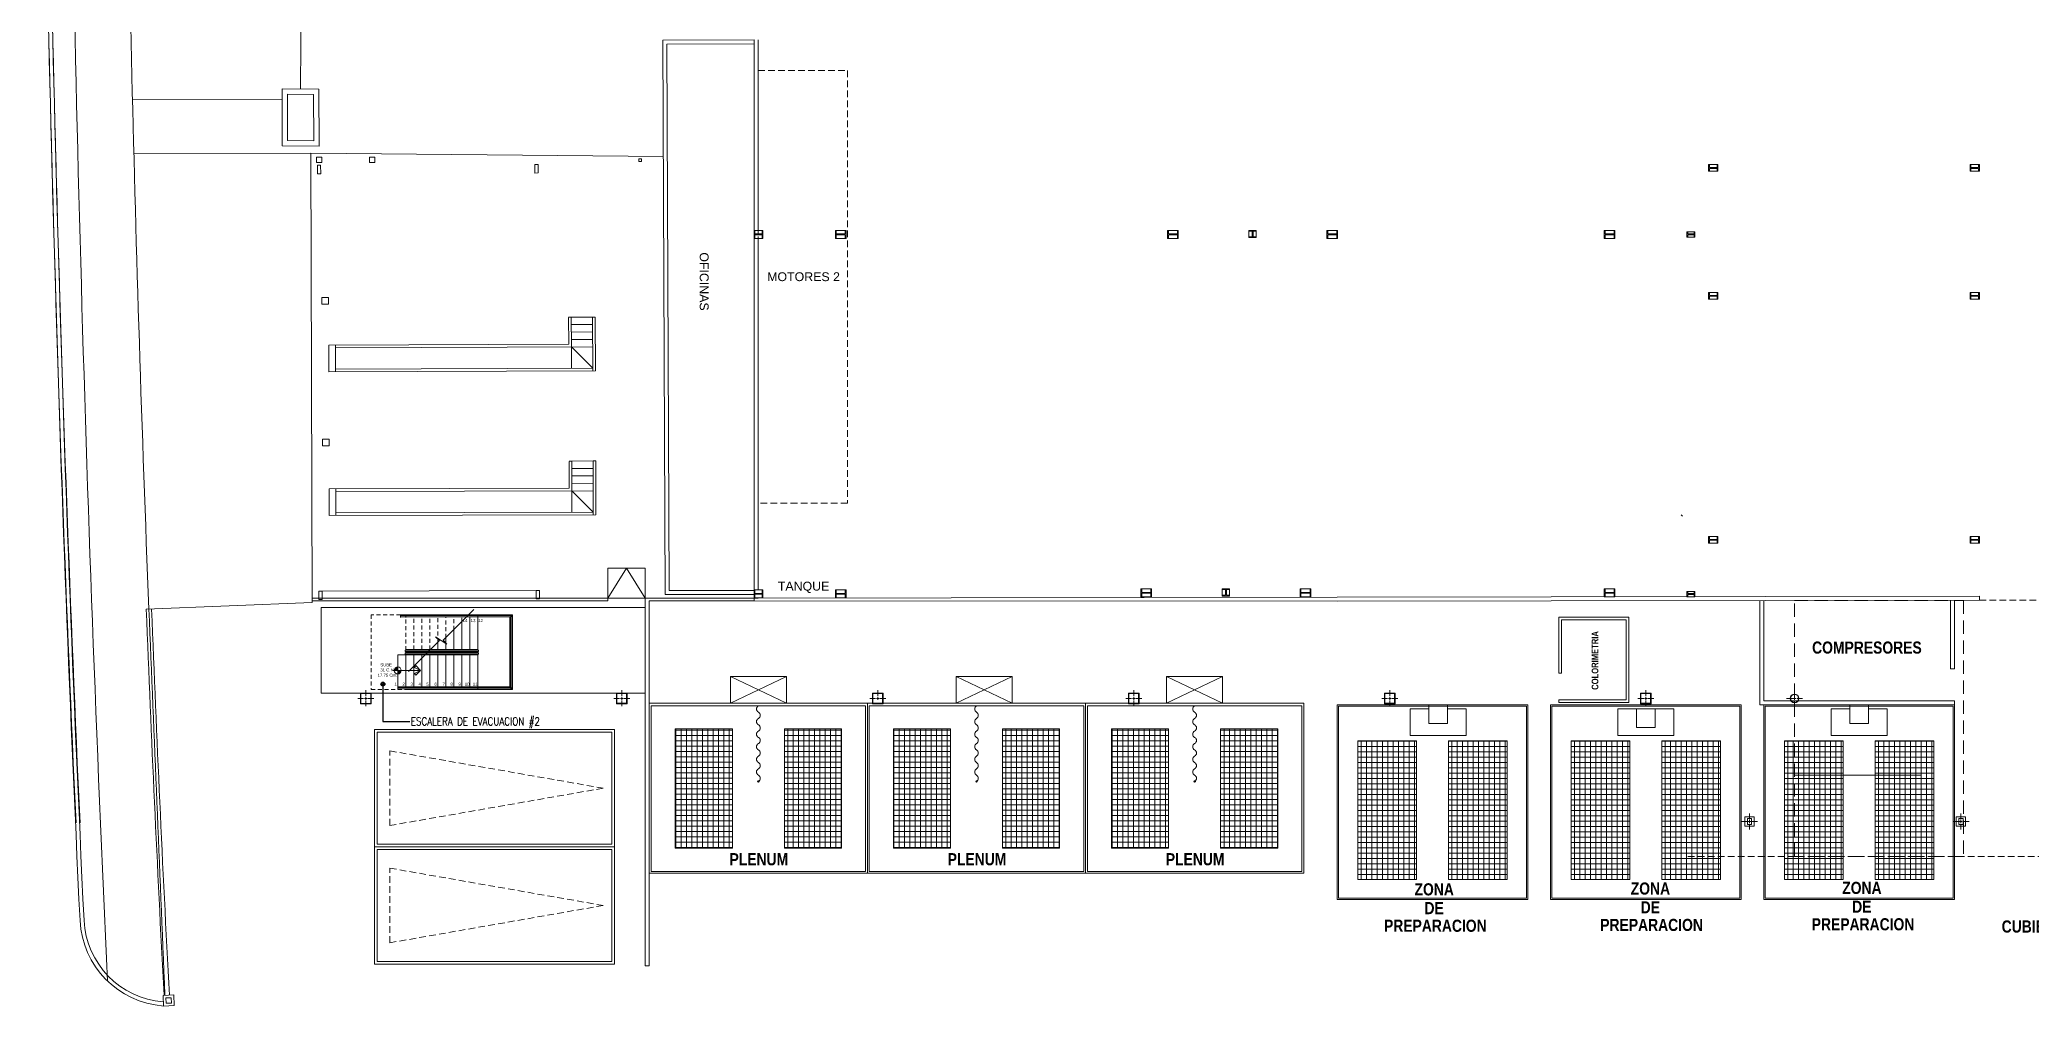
# Model space of a CAD drawing. Header units: millimetres. Extents: x 1010 to 1494, y -119 to 564.
# Drawn here: x 1047.5 to 1122.1, y 442.7 to 478.9 of the extents above; entities that cross this region are included whole.
import ezdxf
from ezdxf.enums import TextEntityAlignment as Align

# ---------------------------------------------------------------- set-up
doc = ezdxf.new("R2010")
doc.units = ezdxf.units.MM
doc.linetypes.add('HIDDEN', pattern=[0.375, 0.25, -0.125])
doc.layers.get('0').update_dxf_attribs({"lineweight": 9})
for name, color, linetype, lineweight in [('10', 7, 'Continuous', 9), ('20', 6, 'Continuous', 9), ('30', 4, 'Continuous', 9), ('40', 3, 'Continuous', 9), ('50', 2, 'Continuous', 9), ('80', 1, 'Continuous', 9), ('Columna', 6, 'Continuous', 9), ('Columna metalica', 150, 'Continuous', 9), ('EST', 1, 'Continuous', 9), ('Estructura', 170, 'Continuous', 9), ('Malla', 7, 'FENCELINE1', 9), ('MRC', 2, 'Continuous', 9), ('Piso', 250, 'Continuous', 9), ('Puerta', 32, 'Continuous', 9), ('PYV', 6, 'Continuous', 9), ('TX3', 6, 'Continuous', 9)]:
    doc.layers.add(name, color=color, linetype=linetype, lineweight=lineweight)
doc.styles.add('DING', font='romans.shx', dxfattribs={"width": 0.8})
doc.styles.add('SUB', font='ARIALNB.TTF', dxfattribs={"oblique": 30})
doc.styles.add('SWISS', font='swiss.ttf')
doc.linetypes.add('FENCELINE1', pattern='A,0.25,-0.1,[133,ltypeshp.shx,S=0.1,R=0,X=-0.1,Y=0],-0.1,1', length=1.45)
doc.dimstyles.new('DIM', dxfattribs={"dimscale": 0.15, "dimtxt": 2, "dimasz": 1, "dimexe": 1, "dimexo": 3, "dimgap": 0.25, "dimtad": 1, "dimtih": 1, "dimtoh": 1, "dimzin": 0, "dimdsep": 46, "dimtxsty": 'DING', "dimblk": 'OBLIQUE', "dimcen": 1, "dimdle": 1, "dimadec": 0, "dimazin": 0, "dimtfac": 1, "dimtmove": 0, "dimatfit": 0, "dimldrblk": 'ORIGIN2', "dimfxl": 1, "dimtolj": 1, "dimtzin": 0, "dimarcsym": 0})
pattern_1 = [(180, (1187.41812, 414.41219), (-2e-17, -0.2), []), (270, (1187.41812, 414.41219), (0.2, -4e-17), [])]
pattern_2 = [(180, (1195.4165, 414.41219), (-2e-17, -0.2), []), (270, (1195.4165, 414.41219), (0.2, -4e-17), [])]
pattern_3 = [(180, (1203.4144, 414.41219), (-2e-17, -0.2), []), (270, (1203.4144, 414.41219), (0.2, -4e-17), [])]

# ---------------------------------------------------------------- blocks, each defined once
blk = doc.blocks.new('_Oblique')
at = {"color": 0, "linetype": 'ByBlock', "lineweight": -2}
blk.add_line((-0.5, -0.5), (0.5, 0.5), dxfattribs=at)
blk = doc.blocks.new('_Origin2')
at = {"color": 0, "linetype": 'ByBlock', "lineweight": -2}
blk.add_line((-0.5, 0), (-1, 0), dxfattribs=at)
for radius in [0.5, 0.25]:
    blk.add_circle((0, 0), radius, dxfattribs=at)

msp = doc.modelspace()

# ---------------------------------------------------------------- hatches: boundary and pattern name
at = {"transparency": 33554534}
h = msp.add_hatch(color=7, dxfattribs=at)
h.dxf.hatch_style = 1
h.paths.add_polyline_path([(1060.89004, 455.40474), (1060.89004, 455.27243), (1060.75773, 455.27243, -0.41421072)])
h.paths.add_polyline_path([(1060.89004, 455.27243), (1061.02235, 455.27243, -0.41421072), (1060.89004, 455.14012)])
at = {"layer": '20', "transparency": 33554687}
h = msp.add_hatch(dxfattribs=at)
h.set_pattern_fill('ANGLE', color=2)
h.set_pattern_definition([(0, (-346.9254, 402.441), (0, 6.985), [5.08, -1.905]), (90, (-346.9254, 402.441), (-6.985, 4e-16), [5.08, -1.905])])
h.paths.add_polyline_path([(1113.27004, 457.89518), (1119.60265, 457.89518), (1119.60265, 448.28603), (1113.27004, 448.28603)])
h = msp.add_hatch(dxfattribs=at)
h.set_pattern_fill('_USER', color=256, scale=0.2, double=1, pattern_type=0)
h.set_pattern_definition([(0, (967.71797, 429.23328), (0, 0.2), []), (90, (967.71797, 429.23328), (-0.2, 1e-17), [])])
h.paths.add_polyline_path([(1071.2978, 453.07757), (1071.2978, 448.59757), (1073.4378, 448.59757), (1073.4378, 453.07757)])
h.paths.add_polyline_path([(1075.3878, 453.07757), (1075.3878, 448.59757), (1077.5278, 448.59757), (1077.5278, 453.07757)])
h = msp.add_hatch(dxfattribs=at)
h.set_pattern_fill('_USER', color=256, scale=0.2, double=1, pattern_type=0)
h.set_pattern_definition([(0, (975.89797, 429.23328), (0, 0.2), []), (90, (975.89797, 429.23328), (-0.2, 1e-17), [])])
h.paths.add_polyline_path([(1079.4778, 453.07757), (1079.4778, 448.59757), (1081.6178, 448.59757), (1081.6178, 453.07757)])
h.paths.add_polyline_path([(1083.5678, 453.07757), (1083.5678, 448.59757), (1085.7078, 448.59757), (1085.7078, 453.07757)])
h = msp.add_hatch(dxfattribs=at)
h.set_pattern_fill('_USER', color=256, scale=0.2, double=1, pattern_type=0)
h.set_pattern_definition([(0, (984.07797, 429.23328), (0, 0.2), []), (90, (984.07797, 429.23328), (-0.2, 1e-17), [])])
h.paths.add_polyline_path([(1087.6578, 453.07757), (1087.6578, 448.59757), (1089.7978, 448.59757), (1089.7978, 453.07757)])
h.paths.add_polyline_path([(1091.7478, 453.07757), (1091.7478, 448.59757), (1093.8878, 448.59757), (1093.8878, 453.07757)])
h = msp.add_hatch(dxfattribs=at)
h.set_pattern_fill('_USER', color=256, scale=0.2, angle=180, double=1, pattern_type=0)
h.set_pattern_definition(pattern_1)
h.paths.add_polyline_path([(1099.09393, 452.63039), (1096.89393, 452.63039), (1096.89393, 447.43039), (1099.09393, 447.43039)])
h = msp.add_hatch(dxfattribs=at)
h.set_pattern_fill('_USER', color=256, scale=0.2, angle=180, double=1, pattern_type=0)
h.set_pattern_definition(pattern_1)
h.paths.add_polyline_path([(1102.49393, 452.63039), (1100.29393, 452.63039), (1100.29393, 447.43039), (1102.49393, 447.43039)])
h = msp.add_hatch(dxfattribs=at)
h.set_pattern_fill('_USER', color=256, scale=0.2, angle=180, double=1, pattern_type=0)
h.set_pattern_definition(pattern_2)
h.paths.add_polyline_path([(1107.09232, 452.63039), (1104.89232, 452.63039), (1104.89232, 447.43039), (1107.09232, 447.43039)])
h = msp.add_hatch(dxfattribs=at)
h.set_pattern_fill('_USER', color=256, scale=0.2, angle=180, double=1, pattern_type=0)
h.set_pattern_definition(pattern_2)
h.paths.add_polyline_path([(1110.49232, 452.63039), (1108.29232, 452.63039), (1108.29232, 447.43039), (1110.49232, 447.43039)])
h = msp.add_hatch(dxfattribs=at)
h.set_pattern_fill('_USER', color=256, scale=0.2, angle=180, double=1, pattern_type=0)
h.set_pattern_definition(pattern_3)
h.paths.add_polyline_path([(1115.09021, 452.63039), (1112.89021, 452.63039), (1112.89021, 447.43039), (1115.09021, 447.43039)])
h = msp.add_hatch(dxfattribs=at)
h.set_pattern_fill('_USER', color=256, scale=0.2, angle=180, double=1, pattern_type=0)
h.set_pattern_definition(pattern_3)
h.paths.add_polyline_path([(1118.49021, 452.63039), (1116.29021, 452.63039), (1116.29021, 447.43039), (1118.49021, 447.43039)])

# ---------------------------------------------------------------- linework, layer by layer
at = {"layer": '10'}
for p, q in [((1067.39956, 468.52931), (1067.29956, 468.52898)), ((1067.39956, 468.52931), (1067.29956, 468.52898)), ((1067.39956, 468.52931), (1067.29956, 468.52898)), ((1067.39956, 468.52931), (1067.29956, 468.52898)), ((1067.29963, 468.50898), (1067.30292, 467.50899)), ((1067.39956, 468.52931), (1068.19956, 468.53194)), ((1067.39956, 468.52931), (1068.19956, 468.53194)), ((1067.39956, 468.52931), (1068.19956, 468.53194)), ((1067.39956, 468.52931), (1068.19956, 468.53194)), ((1067.40325, 467.40932), (1067.39956, 468.52931)), ((1067.40325, 467.40932), (1067.39956, 468.52931)), ((1067.40048, 468.24931), (1068.20048, 468.25195)), ((1067.40048, 468.24931), (1068.20048, 468.25195)), ((1068.29956, 468.53227), (1068.19956, 468.53194)), ((1068.29956, 468.53227), (1068.19956, 468.53194)), ((1068.20621, 466.51196), (1068.19956, 468.53194)), ((1068.20621, 466.51196), (1068.19956, 468.53194)), ((1068.30621, 466.51229), (1068.29956, 468.53227)), ((1068.30621, 466.51229), (1068.29956, 468.53227)), ((1058.30297, 467.47935), (1067.30292, 467.50899)), ((1058.30297, 467.47935), (1067.30292, 467.50899)), ((1058.30626, 466.47935), (1058.30297, 467.47935)), ((1058.55626, 466.48017), (1058.55297, 467.48017)), ((1067.4014, 467.96931), (1068.2014, 467.97195)), ((1067.4014, 467.96931), (1068.2014, 467.97195)), ((1067.40233, 467.68931), (1068.20232, 467.69195)), ((1067.40233, 467.68931), (1068.20232, 467.69195)), ((1058.5533, 467.38017), (1068.20324, 467.41195)), ((1058.5533, 467.38017), (1068.20324, 467.41195)), ((1067.40588, 466.60932), (1067.40325, 467.40932)), ((1067.40325, 467.40932), (1068.20588, 466.61196)), ((1067.40588, 466.60932), (1067.40325, 467.40932)), ((1067.40325, 467.40932), (1068.20588, 466.61196)), ((1058.30626, 466.47935), (1068.30621, 466.51229)), ((1058.55593, 466.58017), (1068.20588, 466.61196)), ((1058.55593, 466.58017), (1068.20588, 466.61196)), ((1067.41734, 463.12934), (1067.31735, 463.12901)), ((1067.41734, 463.12934), (1067.31735, 463.12901)), ((1067.31741, 463.10901), (1067.3207, 462.10902)), ((1067.41734, 463.12934), (1068.21734, 463.13197)), ((1067.41734, 463.12934), (1068.21734, 463.13197)), ((1067.41734, 463.12934), (1068.21734, 463.13197)), ((1067.41734, 463.12934), (1068.21734, 463.13197)), ((1067.42103, 462.00935), (1067.41734, 463.12934)), ((1067.42103, 462.00935), (1067.41734, 463.12934)), ((1068.31734, 463.1323), (1068.21734, 463.13197)), ((1068.31734, 463.1323), (1068.21734, 463.13197)), ((1068.22399, 461.11199), (1068.21734, 463.13197)), ((1068.22399, 461.11199), (1068.21734, 463.13197)), ((1068.32399, 461.11231), (1068.31734, 463.1323)), ((1068.32399, 461.11231), (1068.31734, 463.1323)), ((1067.41827, 462.84934), (1068.21826, 462.85198)), ((1067.41827, 462.84934), (1068.21826, 462.85198)), ((1067.41919, 462.56934), (1068.21918, 462.57198)), ((1067.41919, 462.56934), (1068.21918, 462.57198)), ((1067.42011, 462.28934), (1068.22011, 462.29198)), ((1067.42011, 462.28934), (1068.22011, 462.29198)), ((1058.32075, 462.07937), (1067.3207, 462.10902)), ((1058.32075, 462.07937), (1067.3207, 462.10902)), ((1058.32405, 461.07938), (1058.32075, 462.07937)), ((1058.57405, 461.0802), (1058.57075, 462.0802)), ((1058.57108, 461.9802), (1068.22103, 462.01198)), ((1058.57108, 461.9802), (1068.22103, 462.01198)), ((1067.42367, 461.20935), (1067.42103, 462.00935)), ((1067.42103, 462.00935), (1068.22366, 461.21198)), ((1067.42367, 461.20935), (1067.42103, 462.00935)), ((1067.42103, 462.00935), (1068.22366, 461.21198)), ((1058.32405, 461.07938), (1068.32399, 461.11231)), ((1058.57372, 461.1802), (1068.22366, 461.21198)), ((1058.57372, 461.1802), (1068.22366, 461.21198)), ((1068.7728, 457.9877), (1069.4728, 459.10695)), ((1069.4728, 459.10695), (1070.1728, 457.9877)), ((1065.16504, 457.33493), (1060.99004, 457.33493)), ((1065.11504, 457.28493), (1060.99004, 457.28493)), ((1061.19004, 457.33493), (1061.19004, 457.28493)), ((1063.89004, 457.28493), (1063.89004, 457.33493)), ((1065.11504, 457.28493), (1065.16504, 457.33493)), ((1065.11504, 454.63493), (1065.11504, 457.28493)), ((1065.16504, 454.58493), (1065.16504, 457.33493)), ((1061.16504, 455.98493), (1061.16504, 456.03493)), ((1061.16504, 456.03493), (1063.91504, 456.03493)), ((1061.16504, 455.98493), (1063.91504, 455.98493)), ((1061.16504, 455.88493), (1061.16504, 455.93493)), ((1061.16504, 455.93493), (1063.91504, 455.93493)), ((1061.16504, 455.88493), (1063.91504, 455.88493)), ((1063.91504, 455.98493), (1063.91504, 456.03493)), ((1063.91504, 455.88493), (1063.91504, 455.93493)), ((1059.61004, 454.22431, 99.84153), (1059.39004, 454.22431, 99.84153)), ((1059.74004, 454.22431, 99.84153), (1059.64004, 454.22431, 99.84153)), ((1059.69004, 454.30431, 99.84153), (1059.69004, 454.52823, 99.84153)), ((1059.69004, 454.17431, 99.84153), (1059.69004, 454.27431, 99.84153)), ((1059.69004, 453.92823, 99.84153), (1059.69004, 454.14431, 99.84153)), ((1059.99004, 454.22431, 99.84153), (1059.77004, 454.22431, 99.84153)), ((1060.89004, 454.63493), (1065.11504, 454.63493)), ((1060.89004, 454.63493), (1060.89004, 454.58493)), ((1060.89004, 454.58493), (1065.16504, 454.58493)), ((1063.89004, 454.63493), (1063.89004, 454.58493)), ((1065.16504, 454.58493), (1065.11504, 454.63493)), ((1069.21004, 454.22431, 99.84153), (1068.99004, 454.22431, 99.84153)), ((1069.34004, 454.22431, 99.84153), (1069.24004, 454.22431, 99.84153)), ((1069.29004, 454.30431, 99.84153), (1069.29004, 454.52823, 99.84153)), ((1069.29004, 454.17431, 99.84153), (1069.29004, 454.27431, 99.84153)), ((1069.29004, 453.92823, 99.84153), (1069.29004, 454.14431, 99.84153)), ((1069.59004, 454.22431, 99.84153), (1069.37004, 454.22431, 99.84153)), ((1078.81004, 454.22431, 99.84153), (1078.59004, 454.22431, 99.84153)), ((1078.94004, 454.22431, 99.84153), (1078.84004, 454.22431, 99.84153)), ((1078.89004, 454.30431, 99.84153), (1078.89004, 454.52823, 99.84153)), ((1078.89004, 454.17431, 99.84153), (1078.89004, 454.27431, 99.84153)), ((1079.19004, 454.22431, 99.84153), (1078.97004, 454.22431, 99.84153)), ((1088.41004, 454.22431), (1088.19004, 454.22431)), ((1088.54004, 454.22431), (1088.44004, 454.22431)), ((1088.49004, 454.30431), (1088.49004, 454.52823)), ((1088.49004, 454.17431), (1088.49004, 454.27431)), ((1088.49004, 453.92823), (1088.49004, 454.14431)), ((1088.79004, 454.22431), (1088.57004, 454.22431)), ((1098.01004, 454.22431), (1097.79004, 454.22431)), ((1098.14004, 454.22431), (1098.04004, 454.22431)), ((1098.09004, 454.30431), (1098.09004, 454.52823)), ((1098.09004, 454.17431), (1098.09004, 454.27431)), ((1098.09004, 453.92823), (1098.09004, 454.14431)), ((1098.39004, 454.22431), (1098.17004, 454.22431)), ((1107.61004, 454.22431), (1107.39004, 454.22431)), ((1107.74004, 454.22431), (1107.64004, 454.22431)), ((1107.69004, 454.30431), (1107.69004, 454.52823)), ((1107.69004, 454.17431), (1107.69004, 454.27431)), ((1107.69004, 453.92823), (1107.69004, 454.14431)), ((1107.99004, 454.22431), (1107.77004, 454.22431)), ((1113.19004, 454.22431), (1112.97004, 454.22431)), ((1113.21504, 454.22431), (1112.99504, 454.22431)), ((1113.32004, 454.22431), (1113.22004, 454.22431)), ((1113.32004, 454.22431), (1113.22004, 454.22431)), ((1113.27004, 454.30431), (1113.27004, 454.52823)), ((1113.27004, 454.17431), (1113.27004, 454.27431)), ((1113.27004, 454.17431), (1113.27004, 454.27431)), ((1113.27004, 453.92823), (1113.27004, 454.14431)), ((1113.27004, 453.92823), (1113.27004, 454.14431)), ((1113.57004, 454.22431), (1113.35004, 454.22431)), ((1113.57004, 454.22431), (1113.35004, 454.22431)), ((1111.49811, 449.60238), (1111.27811, 449.60238)), ((1111.62811, 449.60238), (1111.52811, 449.60238)), ((1111.57811, 449.68238), (1111.57811, 449.9063)), ((1111.57811, 449.55238), (1111.57811, 449.65238)), ((1111.57811, 449.3063), (1111.57811, 449.52238)), ((1111.87811, 449.60238), (1111.65811, 449.60238)), ((1119.42811, 449.60238), (1119.20811, 449.60238)), ((1119.55811, 449.60238), (1119.45811, 449.60238)), ((1119.50811, 449.68238), (1119.50811, 449.9063)), ((1119.50811, 449.55238), (1119.50811, 449.65238)), ((1119.50811, 449.3063), (1119.50811, 449.52238)), ((1119.80811, 449.60238), (1119.58811, 449.60238))]:
    msp.add_line(p, q, dxfattribs=at)
at = {"layer": '10', "linetype": 'HIDDEN'}
for p, q in [((1120.19677, 457.90547), (1125.22754, 457.91444)), ((1109.27004, 448.28603), (1142.65083, 448.28603))]:
    msp.add_line(p, q, dxfattribs=at)
at = {"layer": '10'}
msp.add_lwpolyline([(1068.7728, 457.9877), (1070.1728, 457.9877), (1070.1728, 459.10695), (1068.7728, 459.10695)], close=True, dxfattribs=at)
at = {"layer": '20'}
for p, q in [((1056.55494, 476.69391), (1050.94555, 476.67544)), ((1057.62925, 474.68067), (1050.99689, 474.65882)), ((1070.85116, 474.55614), (1057.62864, 474.67519)), ((1109.01487, 461.11516), (1109.07144, 461.05859)), ((1060.99004, 457.25993), (1060.99004, 457.35993)), ((1065.19004, 457.35993), (1060.99004, 457.35993)), ((1061.19004, 457.33493), (1061.19004, 457.35993)), ((1061.19004, 457.25993), (1061.19004, 457.28493)), ((1063.89004, 457.33493), (1063.89004, 457.35993)), ((1063.89004, 457.25993), (1063.89004, 457.28493)), ((1065.09004, 454.65993), (1065.09004, 457.25993)), ((1065.19004, 454.55993), (1065.19004, 457.35993)), ((1061.19004, 455.95993), (1063.89004, 455.95993)), ((1061.52342, 455.38793), (1061.56433, 455.45499)), ((1061.74043, 455.27243), (1061.52342, 455.38793)), ((1061.74043, 455.27243), (1061.52342, 455.15693)), ((1061.52342, 455.15693), (1061.56433, 455.08987)), ((1061.56433, 455.45499), (1061.74043, 455.27243)), ((1061.56433, 455.08987), (1061.74043, 455.27243)), ((1060.89004, 454.65993), (1065.09004, 454.65993)), ((1060.89004, 454.63493), (1060.89004, 454.65993)), ((1060.89004, 454.55993), (1060.89004, 454.58493)), ((1061.19004, 454.55993), (1065.19004, 454.55993)), ((1063.89004, 454.63493), (1063.89004, 454.65993)), ((1063.89004, 454.55993), (1063.89004, 454.58493))]:
    msp.add_line(p, q, dxfattribs=at)
at = {"layer": '20', "elevation": 99.84153}
for points in [[(1052.10674, 442.68205, -0.37808993), (1048.97757, 445.88487, -0.00951499), (1047.50316, 497.53941, -0.00665151), (1047.57558, 516.61363, -0.36003132), (1049.63357, 519.01637), (1054.97735, 520.17422)], [(1052.10065, 442.83296, -0.37654646), (1049.12738, 445.89224, -0.00951495), (1047.65316, 497.54083, -0.00665151), (1047.72556, 516.61107, -0.36040712), (1049.6622, 518.86909), (1055.00911, 520.02762)]]:
    msp.add_lwpolyline(points, format="xyb", dxfattribs=at)
at = {"layer": '20'}
for points in [[(1050.01, 443.61911, -0.00937059), (1048.50293, 497.58441, -0.00728065), (1048.6083, 518.43337)], [(1051.56126, 457.57142, -0.00792229), (1050.60285, 497.60289, -0.0070551), (1050.69552, 517.74681), (1055.13849, 518.70948), (1095.21724, 518.73632)], [(1052.12743, 443.08324, -0.00330426), (1051.46134, 457.56744)], [(1052.32698, 443.09144, -0.00328513), (1051.66118, 457.57539)]]:
    msp.add_lwpolyline(points, format="xyb", dxfattribs=at)
at = {"layer": '20', "elevation": 199.68306}
for points in [[(1060.01798, 448.65358), (1069.01798, 448.65358), (1069.01798, 453.05358), (1060.01798, 453.05358)], [(1060.11798, 448.75358), (1068.91798, 448.75358), (1068.91798, 452.95358), (1060.11798, 452.95358)], [(1060.01798, 444.25358), (1069.01798, 444.25358), (1069.01798, 448.65358), (1060.01798, 448.65358)], [(1060.11798, 444.35358), (1068.91798, 444.35358), (1068.91798, 448.55358), (1060.11798, 448.55358)]]:
    msp.add_lwpolyline(points, close=True, dxfattribs=at)
at = {"layer": '20'}
for centre, radius in [((1060.89004, 455.27243), 0.13231), ((1074.4128, 451.10942), 0.02633), ((1082.5928, 451.10942), 0.02633), ((1090.7728, 451.10942), 0.02633)]:
    msp.add_circle(centre, radius, dxfattribs=at)
for centre, radius, start, end in [((2355.39685, 509.62085), 1307.94916, 180.52770519, 182.63241356), ((2354.60228, 509.59892), 1307.00443, 180.52706258, 182.63303136), ((1074.48019, 453.82452), 0.13593, 119.7200436, 240.2799564), ((1074.48019, 453.35233), 0.13593, 119.7200436, 240.2799564), ((1074.34541, 453.58843), 0.13593, 299.7200436, 60.2799564), ((1082.66019, 453.82452), 0.13593, 119.7200436, 240.2799564), ((1082.66019, 453.35233), 0.13593, 119.7200436, 240.2799564), ((1082.52541, 453.58843), 0.13593, 299.7200436, 60.2799564), ((1090.84019, 453.82452), 0.13593, 119.7200436, 240.2799564), ((1090.84019, 453.35233), 0.13593, 119.7200436, 240.2799564), ((1090.70541, 453.58843), 0.13593, 299.7200436, 60.2799564), ((1074.48019, 452.88014), 0.13593, 119.7200436, 240.2799564), ((1074.48019, 452.40795), 0.13593, 119.7200436, 240.2799564), ((1074.34541, 453.11624), 0.13593, 299.7200436, 60.2799564), ((1074.34541, 452.64404), 0.13593, 299.7200436, 60.2799564), ((1082.66019, 452.88014), 0.13593, 119.7200436, 240.2799564), ((1082.66019, 452.40795), 0.13593, 119.7200436, 240.2799564), ((1082.52541, 453.11624), 0.13593, 299.7200436, 60.2799564), ((1082.52541, 452.64404), 0.13593, 299.7200436, 60.2799564), ((1090.84019, 452.88014), 0.13593, 119.7200436, 240.2799564), ((1090.84019, 452.40795), 0.13593, 119.7200436, 240.2799564), ((1090.70541, 453.11624), 0.13593, 299.7200436, 60.2799564), ((1090.70541, 452.64404), 0.13593, 299.7200436, 60.2799564), ((1074.48019, 451.93575), 0.13593, 119.7200436, 240.2799564), ((1074.34541, 452.17185), 0.13593, 299.7200436, 60.2799564), ((1074.34541, 451.69966), 0.13593, 299.7200436, 60.2799564), ((1082.66019, 451.93575), 0.13593, 119.7200436, 240.2799564), ((1082.52541, 452.17185), 0.13593, 299.7200436, 60.2799564), ((1082.52541, 451.69966), 0.13593, 299.7200436, 60.2799564), ((1090.84019, 451.93575), 0.13593, 119.7200436, 240.2799564), ((1090.70541, 452.17185), 0.13593, 299.7200436, 60.2799564), ((1090.70541, 451.69966), 0.13593, 299.7200436, 60.2799564), ((1074.48019, 451.46356), 0.13593, 119.7200436, 240.2799564), ((1074.34541, 451.22747), 0.13593, 299.7200436, 60.2799564), ((1082.66019, 451.46356), 0.13593, 119.7200436, 240.2799564), ((1082.52541, 451.22747), 0.13593, 299.7200436, 60.2799564), ((1090.84019, 451.46356), 0.13593, 119.7200436, 240.2799564), ((1090.70541, 451.22747), 0.13593, 299.7200436, 60.2799564)]:
    msp.add_arc(centre, radius, start, end, dxfattribs=at)
at = {"layer": '30'}
for p, q in [((1063.29004, 456.05993), (1063.29004, 457.09978)), ((1063.59004, 456.05993), (1063.59004, 457.25993)), ((1063.89004, 456.03493), (1063.89004, 457.25993)), ((1062.39004, 456.05993), (1062.39004, 456.32712)), ((1062.69004, 456.05993), (1062.69004, 456.49978)), ((1062.99004, 456.05993), (1062.99004, 456.79978)), ((1060.89004, 454.65993), (1060.89004, 455.85993)), ((1060.89004, 455.85993), (1063.89004, 455.85993)), ((1061.19004, 456.05993), (1063.89004, 456.05993)), ((1061.19004, 455.93493), (1061.19004, 455.98493)), ((1061.19004, 454.65993), (1061.19004, 455.88493)), ((1061.49004, 454.65993), (1061.49004, 455.85993)), ((1061.79004, 454.65993), (1061.79004, 455.85993)), ((1062.09004, 454.65993), (1062.09004, 455.85993)), ((1062.39004, 454.65993), (1062.39004, 455.85993)), ((1062.69004, 454.65993), (1062.69004, 455.85993)), ((1062.99004, 454.65993), (1062.99004, 455.85993)), ((1063.29004, 454.65993), (1063.29004, 455.85993)), ((1063.59004, 454.65993), (1063.59004, 455.85993)), ((1063.89004, 455.93493), (1063.89004, 455.98493)), ((1063.89004, 454.65993), (1063.89004, 455.88493))]:
    msp.add_line(p, q, dxfattribs=at)
at = {"layer": '30', "linetype": 'HIDDEN'}
for p, q in [((1060.59532, 452.25358, 199.68306), (1068.59532, 450.85358, 199.68306)), ((1060.59532, 449.45358, 199.68306), (1060.59532, 452.25358, 199.68306)), ((1068.59532, 450.85358, 199.68306), (1060.59532, 449.45358, 199.68306)), ((1060.59532, 447.85358, 199.68306), (1068.59532, 446.45358, 199.68306)), ((1060.59532, 445.05358, 199.68306), (1060.59532, 447.85358, 199.68306)), ((1068.59532, 446.45358, 199.68306), (1060.59532, 445.05358, 199.68306))]:
    msp.add_line(p, q, dxfattribs=at)
msp.add_lwpolyline([(1077.74965, 461.55266), (1074.40543, 461.55266), (1074.40543, 477.78212), (1077.74965, 477.78212)], close=True, dxfattribs=at)
at = {"layer": '30'}
for points in [[(1103.26893, 453.98039), (1096.11893, 453.98039), (1096.11893, 446.68039), (1103.26893, 446.68039)], [(1103.21893, 453.93039), (1096.16893, 453.93039), (1096.16893, 446.73039), (1103.21893, 446.73039)], [(1111.26732, 453.98039), (1104.11732, 453.98039), (1104.11732, 446.68039), (1111.26732, 446.68039)], [(1111.21732, 453.93039), (1104.16732, 453.93039), (1104.16732, 446.73039), (1111.21732, 446.73039)], [(1119.26521, 453.98039), (1112.11521, 453.98039), (1112.11521, 446.68039), (1119.26521, 446.68039)], [(1119.21521, 453.93039), (1112.16521, 453.93039), (1112.16521, 446.73039), (1119.21521, 446.73039)], [(1071.2978, 448.59757), (1073.4378, 448.59757), (1073.4378, 453.07757), (1071.2978, 453.07757)], [(1077.5278, 448.59757), (1075.3878, 448.59757), (1075.3878, 453.07757), (1077.5278, 453.07757)], [(1079.4778, 448.59757), (1081.6178, 448.59757), (1081.6178, 453.07757), (1079.4778, 453.07757)], [(1085.7078, 448.59757), (1083.5678, 448.59757), (1083.5678, 453.07757), (1085.7078, 453.07757)], [(1087.6578, 448.59757), (1089.7978, 448.59757), (1089.7978, 453.07757), (1087.6578, 453.07757)], [(1093.8878, 448.59757), (1091.7478, 448.59757), (1091.7478, 453.07757), (1093.8878, 453.07757)], [(1099.09393, 452.63039), (1096.89393, 452.63039), (1096.89393, 447.43039), (1099.09393, 447.43039)], [(1102.49393, 452.63039), (1100.29393, 452.63039), (1100.29393, 447.43039), (1102.49393, 447.43039)], [(1107.09232, 452.63039), (1104.89232, 452.63039), (1104.89232, 447.43039), (1107.09232, 447.43039)], [(1110.49232, 452.63039), (1108.29232, 452.63039), (1108.29232, 447.43039), (1110.49232, 447.43039)], [(1115.09021, 452.63039), (1112.89021, 452.63039), (1112.89021, 447.43039), (1115.09021, 447.43039)], [(1118.49021, 452.63039), (1116.29021, 452.63039), (1116.29021, 447.43039), (1118.49021, 447.43039)]]:
    msp.add_lwpolyline(points, close=True, dxfattribs=at)
at = {"layer": '40'}
for p, q in [((1073.3628, 454.04257), (1075.4628, 455.04257)), ((1073.3628, 455.04257), (1075.4628, 454.04257)), ((1081.82552, 454.04257), (1083.92552, 455.04257)), ((1081.82552, 455.04257), (1083.92552, 454.04257)), ((1089.7228, 454.04257), (1091.8228, 455.04257)), ((1089.7228, 455.04257), (1091.8228, 454.04257))]:
    msp.add_line(p, q, dxfattribs=at)
for points in [[(1073.3628, 455.04257), (1073.3628, 454.04257), (1075.4628, 454.04257), (1075.4628, 455.04257)], [(1081.82552, 455.04257), (1081.82552, 454.04257), (1083.92552, 454.04257), (1083.92552, 455.04257)], [(1089.7228, 455.04257), (1089.7228, 454.04257), (1091.8228, 454.04257), (1091.8228, 455.04257)], [(1107.34232, 453.13039), (1108.04232, 453.13039), (1108.04232, 453.83039), (1107.34232, 453.83039)], [(1116.04021, 453.98039), (1115.34021, 453.98039), (1115.34021, 453.28039), (1116.04021, 453.28039)], [(1111.40311, 449.42738), (1111.75311, 449.42738), (1111.75311, 449.77738), (1111.40311, 449.77738)], [(1119.33311, 449.42738), (1119.68311, 449.42738), (1119.68311, 449.77738), (1119.33311, 449.77738)]]:
    msp.add_lwpolyline(points, close=True, dxfattribs=at)
at = {"layer": '40', "elevation": 99.84153}
msp.add_lwpolyline([(1099.55393, 453.83039), (1098.85393, 453.83039), (1098.85393, 452.83039), (1100.95393, 452.83039), (1100.95393, 453.83039), (1100.25393, 453.83039)], dxfattribs=at)
msp.add_lwpolyline([(1100.25393, 453.98039), (1099.55393, 453.98039), (1099.55393, 453.28039), (1100.25393, 453.28039)], close=True, dxfattribs=at)
at = {"layer": '40'}
for points in [[(1107.34232, 453.83039), (1106.64232, 453.83039), (1106.64232, 452.83039), (1108.74232, 452.83039), (1108.74232, 453.83039), (1108.04232, 453.83039)], [(1115.34021, 453.83039), (1114.64021, 453.83039), (1114.64021, 452.83039), (1116.74021, 452.83039), (1116.74021, 453.83039), (1116.04021, 453.83039)]]:
    msp.add_lwpolyline(points, dxfattribs=at)
at = {"layer": '50'}
for p, q in [((1074.25543, 457.88253), (1074.25543, 478.93251)), ((1074.40543, 471.78265), (1074.40543, 478.93251)), ((1074.40543, 458.29266), (1074.40543, 471.48265)), ((1068.7728, 457.9877), (1057.68423, 457.9877)), ((1057.68423, 457.9877), (1057.68457, 457.88253)), ((1068.7728, 457.88253), (1057.68457, 457.88253)), ((1068.7728, 457.88253), (1068.7728, 457.9877)), ((1074.40543, 457.9877), (1070.1728, 457.9877)), ((1070.1728, 444.19344), (1070.1728, 457.9877)), ((1074.25543, 457.88253), (1070.3228, 457.88253)), ((1070.3228, 447.66257), (1070.3228, 457.88253)), ((1096.11893, 457.86969), (1074.25543, 457.88253)), ((1096.11871, 458.01992), (1074.40543, 457.9877)), ((1074.40543, 457.9877), (1074.40543, 457.99266)), ((1120.19614, 458.05566), (1096.11871, 458.01992)), ((1120.19636, 457.90547), (1096.11893, 457.86969)), ((1120.19636, 457.90547), (1120.19614, 458.05566)), ((1070.3228, 454.04257), (1078.5028, 454.04257)), ((1070.3228, 447.66257), (1070.3228, 454.04257)), ((1071.79636, 454.04257, 99.84153), (1092.6313, 454.04257, 99.84153)), ((1078.5028, 447.66257), (1078.5028, 454.04257)), ((1078.5028, 454.04257), (1078.5028, 447.66257)), ((1086.6828, 454.04257), (1094.8628, 454.04257)), ((1086.6828, 447.66257), (1086.6828, 454.04257)), ((1086.6828, 454.04257), (1086.6828, 447.66257)), ((1094.8628, 454.04257), (1094.8628, 447.66257)), ((1070.3928, 447.73257), (1070.3928, 453.94257)), ((1070.3928, 453.94257), (1078.4328, 453.94257)), ((1078.4328, 453.94257), (1078.4328, 447.73257)), ((1078.5728, 447.73257), (1078.5728, 453.94257)), ((1078.5728, 453.94257), (1086.6128, 453.94257)), ((1086.6128, 453.94257), (1086.6128, 447.73257)), ((1086.7528, 447.73257), (1086.7528, 453.94257)), ((1086.7528, 453.94257), (1094.7928, 453.94257)), ((1094.7928, 453.94257), (1094.7928, 447.73257)), ((1078.5028, 447.66257), (1070.3228, 447.66257)), ((1070.3228, 444.19344), (1070.3228, 447.66257)), ((1078.4328, 447.73257), (1070.3928, 447.73257)), ((1086.6828, 447.66257), (1078.5028, 447.66257)), ((1086.6128, 447.73257), (1078.5728, 447.73257)), ((1094.8628, 447.66257), (1086.6828, 447.66257)), ((1094.7928, 447.73257), (1086.7528, 447.73257)), ((1070.3228, 444.19344), (1070.1728, 444.19344))]:
    msp.add_line(p, q, dxfattribs=at)
at = {"layer": '50', "color": 7, "linetype": 'HIDDEN', "ltscale": 0.6}
for p, q in [((1061.19004, 456.03493), (1061.19004, 457.25993)), ((1061.49004, 456.05993), (1061.49004, 457.25993)), ((1061.79004, 456.05993), (1061.79004, 457.25993)), ((1062.09004, 456.05993), (1062.09004, 457.25993)), ((1062.39004, 456.32712), (1062.39004, 457.25993)), ((1062.69004, 456.49978), (1062.69004, 457.25993)), ((1062.99004, 456.79978), (1062.99004, 457.25993)), ((1063.29004, 457.09978), (1063.29004, 457.25993))]:
    msp.add_line(p, q, dxfattribs=at)
at = {"layer": '50'}
for points in [[(1074.25543, 458.12629), (1070.9156, 458.11529), (1070.83405, 478.92089), (1074.25543, 478.93216)], [(1074.25494, 458.27629), (1071.06501, 458.26578), (1070.98464, 478.77138), (1074.25593, 478.78216)], [(1057.94071, 474.94239), (1057.93366, 477.08254), (1056.55362, 477.09497), (1056.56066, 474.95482), (1057.94071, 474.94239)], [(1061.29832, 455.23541), (1062.45219, 456.38927), (1062.30987, 456.53159), (1062.7359, 456.261), (1062.59358, 456.40332), (1063.74744, 457.55719)]]:
    msp.add_lwpolyline(points, dxfattribs=at)
for points in [[(1057.74005, 475.14421), (1057.73432, 476.88433), (1056.75428, 476.89315), (1056.76001, 475.15303)], [(1111.49811, 449.49238), (1111.65811, 449.49238), (1111.65811, 449.71238), (1111.49811, 449.71238)], [(1119.42811, 449.49238), (1119.58811, 449.49238), (1119.58811, 449.71238), (1119.42811, 449.71238)]]:
    msp.add_lwpolyline(points, close=True, dxfattribs=at)
at = {"layer": '80', "color": 251, "linetype": 'HIDDEN', "ltscale": 2, "true_color": 0x636466}
msp.add_lwpolyline([(1113.27004, 457.89518), (1119.60265, 457.89518), (1119.60265, 448.28603), (1113.27004, 448.28603)], close=True, dxfattribs=at)
at = {"layer": 'Columna', "color": 6}
for points in [[(1057.88074, 474.22799), (1057.88179, 473.90799), (1058.00179, 473.90839), (1058.00074, 474.22839)], [(1059.82735, 474.5344), (1059.82801, 474.3344), (1060.02801, 474.33506), (1060.02735, 474.53506)], [(1066.0307, 474.25483), (1066.03175, 473.93483), (1066.15175, 473.93523), (1066.1507, 474.25523)], [(1069.93002, 474.46768), (1069.93035, 474.36768), (1070.03034, 474.36801), (1070.03002, 474.46801)], [(1058.0471, 469.26101), (1058.04792, 469.01101), (1058.29792, 469.01184), (1058.2971, 469.26184)], [(1058.06458, 463.95354), (1058.0654, 463.70354), (1058.3154, 463.70437), (1058.31458, 463.95436)], [(1057.93337, 458.24808), (1057.93442, 457.92808), (1058.05442, 457.92847), (1058.05337, 458.24847)], [(1066.08333, 458.27492), (1066.08438, 457.95492), (1066.20438, 457.95532), (1066.20332, 458.27531)]]:
    msp.add_lwpolyline(points, close=True, dxfattribs=at)
at = {"layer": 'Columna', "elevation": 99.84153}
for points in [[(1059.49004, 454.02431), (1059.89004, 454.02431), (1059.89004, 454.42431), (1059.49004, 454.42431)], [(1059.49004, 454.02431), (1059.89004, 454.02431), (1059.89004, 454.42431), (1059.49004, 454.42431)], [(1059.49004, 454.02431), (1059.89004, 454.02431), (1059.89004, 454.42431), (1059.49004, 454.42431)], [(1052.2026, 442.78608), (1052.19449, 442.98591), (1052.39417, 442.99411), (1052.40238, 442.79428)]]:
    msp.add_lwpolyline(points, close=True, dxfattribs=at)
for points in [[(1059.50204, 454.41231), (1059.87804, 454.41231), (1059.87804, 454.03631), (1059.50204, 454.03631), (1059.50204, 454.41231)], [(1069.09004, 454.42431), (1069.49004, 454.42431), (1069.49004, 454.02431), (1069.09004, 454.02431), (1069.09004, 454.42431)], [(1069.09004, 454.42431), (1069.49004, 454.42431), (1069.49004, 454.02431), (1069.09004, 454.02431), (1069.09004, 454.42431)], [(1069.09004, 454.42431), (1069.49004, 454.42431), (1069.49004, 454.02431), (1069.09004, 454.02431), (1069.09004, 454.42431)], [(1069.10904, 454.40531), (1069.47104, 454.40531), (1069.47104, 454.04331), (1069.10904, 454.04331), (1069.10904, 454.40531)], [(1069.10904, 454.40531), (1069.47104, 454.40531), (1069.47104, 454.04331), (1069.10904, 454.04331), (1069.10904, 454.40531)], [(1078.69004, 454.42431), (1079.09004, 454.42431), (1079.09004, 454.02431), (1078.69004, 454.02431), (1078.69004, 454.42431)], [(1078.69004, 454.42431), (1079.09004, 454.42431), (1079.09004, 454.02431), (1078.69004, 454.02431), (1078.69004, 454.42431)], [(1078.70904, 454.40531), (1079.07104, 454.40531), (1079.07104, 454.04331), (1078.70904, 454.04331), (1078.70904, 454.40531)], [(1078.70904, 454.40531), (1079.07104, 454.40531), (1079.07104, 454.04331), (1078.70904, 454.04331), (1078.70904, 454.40531)], [(1052.10674, 442.68205), (1052.09052, 443.08172), (1052.48998, 443.09813), (1052.5064, 442.69847), (1052.10674, 442.68205)]]:
    msp.add_lwpolyline(points, dxfattribs=at)
at = {"layer": 'Columna'}
for points in [[(1088.29004, 454.42431), (1088.69004, 454.42431), (1088.69004, 454.02431), (1088.29004, 454.02431), (1088.29004, 454.42431)], [(1088.29004, 454.42431), (1088.69004, 454.42431), (1088.69004, 454.02431), (1088.29004, 454.02431), (1088.29004, 454.42431)], [(1088.30904, 454.40531), (1088.67104, 454.40531), (1088.67104, 454.04331), (1088.30904, 454.04331), (1088.30904, 454.40531)], [(1088.30904, 454.40531), (1088.67104, 454.40531), (1088.67104, 454.04331), (1088.30904, 454.04331), (1088.30904, 454.40531)], [(1097.89004, 454.42431), (1098.29004, 454.42431), (1098.29004, 454.02431), (1097.89004, 454.02431), (1097.89004, 454.42431)], [(1097.89004, 454.42431), (1098.29004, 454.42431), (1098.29004, 454.02431), (1097.89004, 454.02431), (1097.89004, 454.42431)], [(1097.90904, 454.40531), (1098.27104, 454.40531), (1098.27104, 454.04331), (1097.90904, 454.04331), (1097.90904, 454.40531)], [(1097.90904, 454.40531), (1098.27104, 454.40531), (1098.27104, 454.04331), (1097.90904, 454.04331), (1097.90904, 454.40531)], [(1107.49004, 454.42431), (1107.89004, 454.42431), (1107.89004, 454.02431), (1107.49004, 454.02431), (1107.49004, 454.42431)], [(1107.50904, 454.40531), (1107.87104, 454.40531), (1107.87104, 454.04331), (1107.50904, 454.04331), (1107.50904, 454.40531)]]:
    msp.add_lwpolyline(points, dxfattribs=at)
at = {"layer": 'Columna', "color": 1}
for radius in [0.16193, 0.16193, 0.14922, 0.14922]:
    msp.add_circle((1113.27004, 454.22431), radius, dxfattribs=at)
at = {"layer": 'Columna metalica'}
msp.add_lwpolyline([(1057.84208, 474.52787), (1057.84274, 474.32787), (1058.04274, 474.32853), (1058.04208, 474.52852)], close=True, dxfattribs=at)
at = {"layer": 'EST', "color": 7}
for p, q in [((1110.07614, 474.24951), (1110.07614, 474.13951)), ((1110.36614, 474.13951), (1110.36614, 474.24951)), ((1119.87614, 474.24951), (1119.87614, 474.13951)), ((1120.16614, 474.13951), (1120.16614, 474.24951)), ((1110.07614, 474.13951), (1110.36614, 474.13951)), ((1110.07614, 474.10951), (1110.07614, 473.99951)), ((1110.07614, 474.10951), (1110.36614, 474.10951)), ((1110.36614, 473.99951), (1110.36614, 474.10951)), ((1119.87614, 474.13951), (1120.16614, 474.13951)), ((1119.87614, 474.10951), (1119.87614, 473.99951)), ((1119.87614, 474.10951), (1120.16614, 474.10951)), ((1120.16614, 473.99951), (1120.16614, 474.10951)), ((1074.28543, 471.78276), (1074.28543, 471.64776)), ((1074.28543, 471.64776), (1074.55552, 471.64753)), ((1074.28543, 471.61776), (1074.28543, 471.48276)), ((1074.28543, 471.61776), (1074.55552, 471.61753)), ((1074.55552, 471.64753), (1074.55552, 471.78253)), ((1074.55552, 471.48253), (1074.55552, 471.61753)), ((1077.33444, 471.78276), (1077.33444, 471.64776)), ((1077.33444, 471.64776), (1077.67444, 471.64776)), ((1077.33444, 471.61776), (1077.33444, 471.48276)), ((1077.33444, 471.61776), (1077.67444, 471.61776)), ((1077.67444, 471.64776), (1077.67444, 471.78276)), ((1077.67444, 471.48276), (1077.67444, 471.61776)), ((1089.79033, 471.78247), (1089.79033, 471.64747)), ((1089.79033, 471.64747), (1090.13033, 471.64747)), ((1089.79033, 471.61747), (1089.79033, 471.48247)), ((1089.79033, 471.61747), (1090.13033, 471.61747)), ((1090.13033, 471.64747), (1090.13033, 471.78247)), ((1090.13033, 471.48247), (1090.13033, 471.61747)), ((1092.93283, 471.75247), (1092.81033, 471.75247)), ((1092.81033, 471.54247), (1092.93283, 471.54247)), ((1092.93283, 471.54247), (1092.93283, 471.75247)), ((1093.08033, 471.75247), (1092.96283, 471.75247)), ((1092.96283, 471.54247), (1092.96283, 471.75247)), ((1092.96283, 471.54247), (1093.08033, 471.54247)), ((1095.76033, 471.78247), (1095.76033, 471.64747)), ((1095.76033, 471.64747), (1096.10033, 471.64747)), ((1095.76033, 471.61747), (1095.76033, 471.48247)), ((1095.76033, 471.61747), (1096.10033, 471.61747)), ((1096.10033, 471.64747), (1096.10033, 471.78247)), ((1096.10033, 471.48247), (1096.10033, 471.61747)), ((1106.16033, 471.78247), (1106.16033, 471.64747)), ((1106.16033, 471.64747), (1106.50033, 471.64747)), ((1106.16033, 471.61747), (1106.16033, 471.48247)), ((1106.16033, 471.61747), (1106.50033, 471.61747)), ((1106.50033, 471.64747), (1106.50033, 471.78247)), ((1106.50033, 471.48247), (1106.50033, 471.61747)), ((1109.26033, 471.73253), (1109.26033, 471.64753)), ((1109.26033, 471.64753), (1109.50033, 471.64753)), ((1109.26033, 471.61753), (1109.26033, 471.53253)), ((1109.26033, 471.61753), (1109.50033, 471.61753)), ((1109.50033, 471.64753), (1109.50033, 471.73253)), ((1109.50033, 471.53253), (1109.50033, 471.61753)), ((1110.07614, 469.44995), (1110.07614, 469.33995)), ((1110.07614, 469.33995), (1110.36614, 469.33995)), ((1110.07614, 469.30995), (1110.07614, 469.19995)), ((1110.07614, 469.30995), (1110.36614, 469.30995)), ((1110.36614, 469.33995), (1110.36614, 469.44995)), ((1110.36614, 469.19995), (1110.36614, 469.30995)), ((1119.87614, 469.44995), (1119.87614, 469.33995)), ((1119.87614, 469.33995), (1120.16614, 469.33995)), ((1119.87614, 469.30995), (1119.87614, 469.19995)), ((1119.87614, 469.30995), (1120.16614, 469.30995)), ((1120.16614, 469.33995), (1120.16614, 469.44995)), ((1120.16614, 469.19995), (1120.16614, 469.30995)), ((1110.07614, 460.30015), (1110.07614, 460.19015)), ((1110.07614, 460.19015), (1110.36614, 460.19015)), ((1110.07614, 460.16015), (1110.07614, 460.05015)), ((1110.07614, 460.16015), (1110.36614, 460.16015)), ((1110.36614, 460.19015), (1110.36614, 460.30015)), ((1110.36614, 460.05015), (1110.36614, 460.16015)), ((1119.87614, 460.30015), (1119.87614, 460.19015)), ((1119.87614, 460.19015), (1120.16614, 460.19015)), ((1119.87614, 460.16015), (1119.87614, 460.05015)), ((1119.87614, 460.16015), (1120.16614, 460.16015)), ((1120.16614, 460.19015), (1120.16614, 460.30015)), ((1120.16614, 460.05015), (1120.16614, 460.16015)), ((1074.28543, 458.29277), (1074.28543, 458.15777)), ((1074.28543, 458.15777), (1074.55552, 458.15754)), ((1074.28543, 458.12777), (1074.28543, 457.99277)), ((1074.28543, 458.12777), (1074.55552, 458.12754)), ((1074.55552, 458.15754), (1074.55552, 458.29254)), ((1074.55552, 457.99254), (1074.55552, 458.12754)), ((1077.33444, 458.29277), (1077.33444, 458.15777)), ((1077.33444, 458.15777), (1077.67444, 458.15777)), ((1077.33444, 458.12777), (1077.33444, 457.99277)), ((1077.33444, 458.12777), (1077.67444, 458.12777)), ((1077.67444, 458.15777), (1077.67444, 458.29277)), ((1077.67444, 457.99277), (1077.67444, 458.12777)), ((1088.79033, 458.33247), (1088.79033, 458.19747)), ((1088.79033, 458.19747), (1089.13033, 458.19747)), ((1088.79033, 458.16747), (1088.79033, 458.03247)), ((1088.79033, 458.16747), (1089.13033, 458.16747)), ((1089.13033, 458.19747), (1089.13033, 458.33247)), ((1089.13033, 458.03247), (1089.13033, 458.16747)), ((1091.93283, 458.30247), (1091.81033, 458.30247)), ((1091.81033, 458.09247), (1091.93283, 458.09247)), ((1091.93283, 458.09247), (1091.93283, 458.30247)), ((1092.08033, 458.30247), (1091.96283, 458.30247)), ((1091.96283, 458.09247), (1091.96283, 458.30247)), ((1091.96283, 458.09247), (1092.08033, 458.09247)), ((1094.76033, 458.33247), (1094.76033, 458.19747)), ((1094.76033, 458.19747), (1095.10033, 458.19747)), ((1094.76033, 458.16747), (1094.76033, 458.03247)), ((1094.76033, 458.16747), (1095.10033, 458.16747)), ((1095.10033, 458.19747), (1095.10033, 458.33247)), ((1095.10033, 458.03247), (1095.10033, 458.16747)), ((1106.16115, 458.33538), (1106.16115, 458.20038)), ((1106.16115, 458.20038), (1106.50115, 458.20038)), ((1106.16115, 458.17038), (1106.16115, 458.03538)), ((1106.16115, 458.17038), (1106.50115, 458.17038)), ((1106.50115, 458.20038), (1106.50115, 458.33538)), ((1106.50115, 458.03538), (1106.50115, 458.17038)), ((1109.26033, 458.23938), (1109.26033, 458.15438)), ((1109.26033, 458.15438), (1109.50033, 458.15438)), ((1109.26033, 458.12438), (1109.26033, 458.03938)), ((1109.26033, 458.12438), (1109.50033, 458.12438)), ((1109.50033, 458.15438), (1109.50033, 458.23938)), ((1109.50033, 458.03938), (1109.50033, 458.12438))]:
    msp.add_line(p, q, dxfattribs=at)
at = {"layer": 'EST'}
for points in [[(1110.04614, 473.99951), (1110.39614, 473.99951), (1110.39614, 474.24951), (1110.04614, 474.24951)], [(1119.84614, 473.99951), (1120.19614, 473.99951), (1120.19614, 474.24951), (1119.84614, 474.24951)], [(1074.25543, 471.48276), (1074.58552, 471.48253), (1074.58552, 471.78253), (1074.25543, 471.78276)], [(1077.30444, 471.48276), (1077.70444, 471.48276), (1077.70444, 471.78276), (1077.30444, 471.78276)], [(1089.76033, 471.48247), (1090.16033, 471.48247), (1090.16033, 471.78247), (1089.76033, 471.78247)], [(1093.08033, 471.51247), (1093.08033, 471.78247), (1092.81033, 471.78247), (1092.81033, 471.51247)], [(1095.73033, 471.48247), (1096.13033, 471.48247), (1096.13033, 471.78247), (1095.73033, 471.78247)], [(1106.13033, 471.48247), (1106.53033, 471.48247), (1106.53033, 471.78247), (1106.13033, 471.78247)], [(1109.23033, 471.53253), (1109.53033, 471.53253), (1109.53033, 471.73253), (1109.23033, 471.73253)], [(1110.04614, 469.19995), (1110.39614, 469.19995), (1110.39614, 469.44995), (1110.04614, 469.44995)], [(1119.84614, 469.19995), (1120.19614, 469.19995), (1120.19614, 469.44995), (1119.84614, 469.44995)], [(1110.04614, 460.05015), (1110.39614, 460.05015), (1110.39614, 460.30015), (1110.04614, 460.30015)], [(1119.84614, 460.05015), (1120.19614, 460.05015), (1120.19614, 460.30015), (1119.84614, 460.30015)], [(1074.25543, 457.99277), (1074.58552, 457.99254), (1074.58552, 458.29254), (1074.25543, 458.29277)], [(1077.30444, 457.99277), (1077.70444, 457.99277), (1077.70444, 458.29277), (1077.30444, 458.29277)], [(1088.76033, 458.03247), (1089.16033, 458.03247), (1089.16033, 458.33247), (1088.76033, 458.33247)], [(1092.08033, 458.06247), (1092.08033, 458.33247), (1091.81033, 458.33247), (1091.81033, 458.06247)], [(1094.73033, 458.03247), (1095.13033, 458.03247), (1095.13033, 458.33247), (1094.73033, 458.33247)], [(1106.13115, 458.03538), (1106.53115, 458.03538), (1106.53115, 458.33538), (1106.13115, 458.33538)], [(1109.23033, 458.03938), (1109.53033, 458.03938), (1109.53033, 458.23938), (1109.23033, 458.23938)]]:
    msp.add_lwpolyline(points, close=True, dxfattribs=at)
at = {"layer": 'Estructura'}
msp.add_line((1068.7728, 457.9877), (1070.1728, 457.9877), dxfattribs=at)
at = {"layer": 'Estructura', "color": 3}
for p, q in [((1104.43243, 455.16368), (1104.43243, 457.27368)), ((1104.43243, 457.27368), (1107.05243, 457.27368)), ((1104.53243, 455.16368), (1104.53243, 457.17368)), ((1104.53243, 457.17368), (1106.95243, 457.17368)), ((1106.95243, 457.17368), (1106.95243, 454.16368)), ((1107.05243, 457.27368), (1107.05243, 454.06368)), ((1104.53243, 455.16368), (1104.43243, 455.16368)), ((1104.43243, 454.06368), (1104.43243, 454.16368)), ((1106.95243, 454.16368), (1104.43243, 454.16368)), ((1107.05243, 454.06368), (1104.43243, 454.06368))]:
    msp.add_line(p, q, dxfattribs=at)
at = {"layer": 'Malla'}
for p, q in [((1057.68479, 457.81515), (1051.46134, 457.56744)), ((1066.08333, 458.27492), (1058.05337, 458.24847))]:
    msp.add_line(p, q, dxfattribs=at)
msp.add_lwpolyline([(1052.16312, 443.08471, -0.0004325), (1051.56126, 457.57142)], format="xyb", dxfattribs=at)
at = {"layer": 'MRC'}
for p, q in [((1111.96521, 453.98039), (1111.96521, 457.89485)), ((1112.11521, 454.13039), (1112.11521, 457.89485)), ((1119.11521, 457.90523), (1119.11521, 455.33039)), ((1119.26521, 457.90545), (1119.26521, 455.33039)), ((1058.01504, 457.6377), (1058.01504, 454.41881)), ((1070.16908, 457.6377), (1058.01504, 457.6377)), ((1119.11521, 455.33039), (1119.26521, 455.33039)), ((1070.16908, 454.41881), (1058.01504, 454.41881)), ((1119.26521, 454.13039), (1112.11521, 454.13039)), ((1119.26521, 454.13039), (1119.26521, 453.98039)), ((1119.11521, 453.98039), (1111.96521, 453.98039)), ((1119.26521, 453.98039), (1119.11521, 453.98039))]:
    msp.add_line(p, q, dxfattribs=at)
at = {"layer": 'Piso', "color": 7}
msp.add_line((1057.62927, 474.67518), (1057.68479, 457.81515), dxfattribs=at)
at = {"layer": 'Puerta', "color": 6, "linetype": 'FENCELINE1'}
msp.add_line((1057.24364, 477.08875), (1057.31954, 485.51841), dxfattribs=at)
at = {"layer": 'PYV', "linetype": 'HIDDEN', "ltscale": 0.6}
for p, q in [((1059.89004, 457.35993), (1059.89004, 454.55993)), ((1060.99004, 457.35993), (1059.89004, 457.35993)), ((1059.89004, 454.55993), (1061.19004, 454.55993))]:
    msp.add_line(p, q, dxfattribs=at)
at = {"layer": 'PYV'}
msp.add_line((1061.74043, 455.27243), (1060.69031, 455.27243), dxfattribs=at)

# ---------------------------------------------------------------- texts
at = {"layer": '20'}
for s, height, rotation, style, p in [('OFICINAS', 0.331617, 270, 'SWISS', (1072.21632, 470.95845)), ('COLORIMETRIA', 0.248912, 90, 'SUB', (1105.90877, 454.54457, 54.45668))]:
    msp.add_text(s, height=height, rotation=rotation, dxfattribs=dict(at, style=style)).set_placement(p)
for s, height, style, p in [('TANQUE', 0.331617, 'SWISS', (1075.14424, 458.26875)), ('COMPRESORES', 0.4549054, 'SUB', (1113.92491, 455.9026, 99.52368)), ('PLENUM', 0.454905, 'SUB', (1073.33143, 447.96165)), ('PLENUM', 0.454905, 'SUB', (1081.51143, 447.96165)), ('PLENUM', 0.454905, 'SUB', (1089.69143, 447.96165)), ('ZONA ', 0.454905, 'SUB', (1099.01605, 446.83159)), ('ZONA ', 0.454905, 'SUB', (1107.12445, 446.86188)), ('ZONA ', 0.454905, 'SUB', (1115.05394, 446.88608)), ('DE', 0.454905, 'SUB', (1099.39001, 446.12675)), ('DE', 0.454905, 'SUB', (1107.49841, 446.15703)), ('DE', 0.454905, 'SUB', (1115.4279, 446.18123)), ('PREPARACION', 0.4549054, 'SUB', (1097.87223, 445.46609)), ('PREPARACION', 0.4549054, 'SUB', (1105.98062, 445.49638)), ('PREPARACION', 0.4549054, 'SUB', (1113.91012, 445.52058)), ('CUBIERTA ADICIONAL', 0.4549054, 'SUB', (1121.03318, 445.43696, -75.36958))]:
    msp.add_text(s, height=height, dxfattribs=dict(at, style=style)).set_placement(p)
at = {"layer": '20', "style": 'SWISS'}
for s, height, p in [('14', 0.116756, (1063.41513, 457.08389, -99.84153)), ('13', 0.116756, (1063.71513, 457.08389, -99.84153)), ('12', 0.116756, (1063.9972, 457.08389, -99.84153)), ('1', 0.11676, (1060.81207, 454.6971)), ('2', 0.11676, (1061.11207, 454.6971)), ('3', 0.11676, (1061.41207, 454.6971)), ('4', 0.11676, (1061.71207, 454.6971)), ('5', 0.11676, (1062.01207, 454.6971)), ('6', 0.11676, (1062.31207, 454.6971)), ('7', 0.11676, (1062.61207, 454.6971)), ('8', 0.11676, (1062.91207, 454.6971)), ('9', 0.11676, (1063.21207, 454.6971)), ('10', 0.116756, (1063.49413, 454.6971)), ('11', 0.116756, (1063.79413, 454.6971))]:
    msp.add_text(s, height=height, rotation=359.9132064, dxfattribs=at).set_placement(p, align=Align.CENTER)
at = {"layer": '20', "insert": (1074.74423, 470.2102), "char_height": 0.331617, "attachment_point": 1, "style": 'SWISS'}
msp.add_mtext_dynamic_manual_height_columns('MOTORES 2', width=5.064329, gutter_width=1, heights=[0], dxfattribs=at)
at = {"layer": '30', "insert": (1061.37897, 453.51072, 199.68306), "char_height": 0.3, "width": 6.1217604, "attachment_point": 1, "style": 'DING'}
msp.add_mtext('\\A1;ESCALERA DE EVACUACION #2', dxfattribs=at)
at = {"layer": 'TX3', "style": 'SWISS'}
for s, p in [('SUBE', (1060.23872, 455.42478, -99.84153)), ('17.75 Cm.', (1060.13575, 455.03514, -99.84153)), ('31 C.H.', (1060.23872, 455.23452, -99.84153))]:
    msp.add_text(s, height=0.11436, rotation=0.0867936, dxfattribs=at).set_placement(p)

# ---------------------------------------------------------------- leaders
at = {"layer": '30', "annotation_type": 0, "has_hookline": 1, "hookline_direction": 0, "text_width": 5.47429}
msp.add_leader([(1060.33361, 454.75845, 199.68306), (1060.33361, 453.36072, 199.68306), (1061.34147, 453.36072, 199.68306)], dimstyle='DIM', override={"dimgap": 0.25, "dimtad": 0}, dxfattribs=at)

doc.saveas('drawing.dxf')
